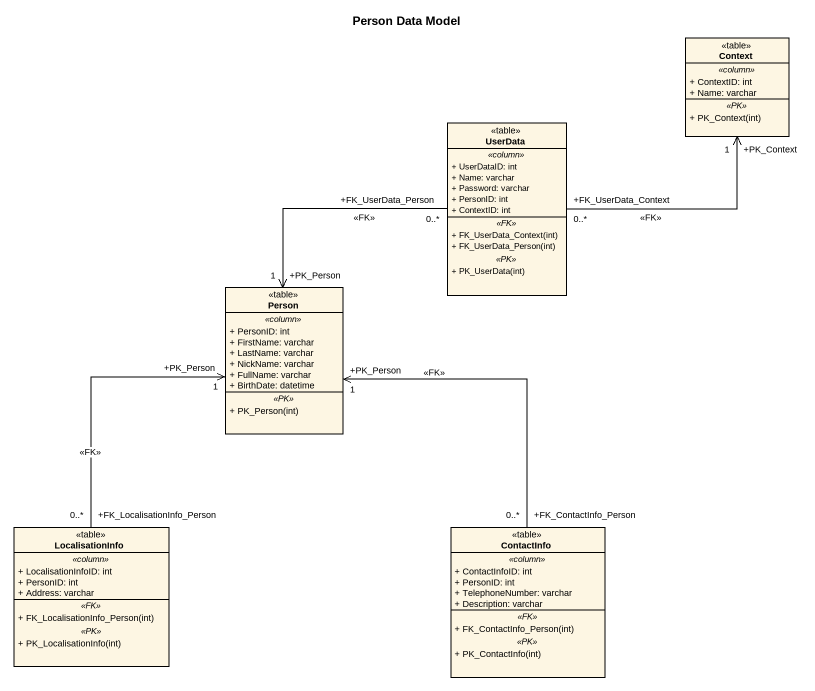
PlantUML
@startuml
title Person Data Model
hide circle
hide empty members
skinparam classAttributeIconSize 0
class Context <<table>> {
  .. <<column>> ..
  + ContextID: int
  + Name: varchar
  .. <<PK>> ..
  + PK_Context(int)
}
class UserData <<table>> {
  .. <<column>> ..
  + UserDataID: int
  + Name: varchar
  + Password: varchar
  + PersonID: int
  + ContextID: int
  .. <<FK>> ..
  + FK_UserData_Context(int)
  + FK_UserData_Person(int)
  .. <<PK>> ..
  + PK_UserData(int)
}
class "Person" as Person_ <<table>> {
  .. <<column>> ..
  + PersonID: int
  + FirstName: varchar
  + LastName: varchar
  + NickName: varchar
  + FullName: varchar
  + BirthDate: datetime
  .. <<PK>> ..
  + PK_Person(int)
}
class LocalisationInfo <<table>> {
  .. <<column>> ..
  + LocalisationInfoID: int
  + PersonID: int
  + Address: varchar
  .. <<FK>> ..
  + FK_LocalisationInfo_Person(int)
  .. <<PK>> ..
  + PK_LocalisationInfo(int)
}
class ContactInfo <<table>> {
  .. <<column>> ..
  + ContactInfoID: int
  + PersonID: int
  + TelephoneNumber: varchar
  + Description: varchar
  .. <<FK>> ..
  + FK_ContactInfo_Person(int)
  .. <<PK>> ..
  + PK_ContactInfo(int)
}
UserData "+FK_UserData_Context\n0..*" -right-> "+PK_Context\n1" Context : <<FK>>
UserData "+FK_UserData_Person\n0..*" --> "+PK_Person\n1" Person_ : <<FK>>
LocalisationInfo "+FK_LocalisationInfo_Person\n0..*" -up-> "+PK_Person\n1" Person_ : <<FK>>
ContactInfo "+FK_ContactInfo_Person\n0..*" -up-> "+PK_Person\n1" Person_ : <<FK>>
@enduml
